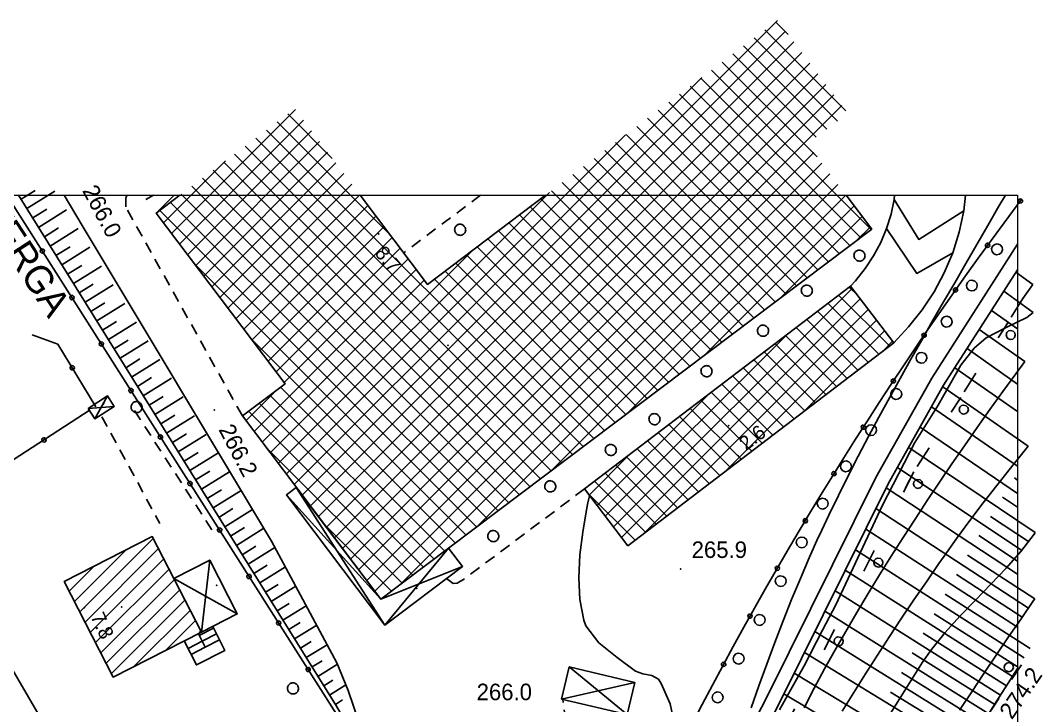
# Model space of a CAD drawing. Extents: x 1518652 to 1519378, y 5069750 to 5070202.
# Drawn here: x 1518996.6 to 1519089.3, y 5070106.6 to 5070168.8 of the extents above; entities that cross this region are included whole.
import ezdxf

# ---------------------------------------------------------------- set-up
doc = ezdxf.new("R2010")
doc.units = 0
doc.header["$MEASUREMENT"] = 0
for name, pattern in [('L04', [0]), ('L10', [1.7, 1, -0.7]), ('L42', [8, -3, 2, -3])]:
    doc.linetypes.add(name, pattern=pattern)
for name, color, linetype in [('2310_SU', 2, 'Continuous'), ('2321_PEDmarciap', 1, 'L10'), ('3007_TETTOIE', 2, 'Continuous'), ('3043_RAMPE', 1, 'Continuous'), ('3046_SCALE', 1, 'Continuous'), ('3047_GRADINI', 6, 'Continuous'), ('3054_CANCmuro', 1, 'L04'), ('3110_EDresiden', 3, 'Continuous'), ('3412_EDIncapann', 3, 'Continuous'), ('4231_SCOLINA', 2, 'Continuous'), ('5100_ALBERO', 1, 'Continuous'), ('5110_FILAREalb', 1, 'Continuous'), ('5200_LIMbosco', 1, 'L42'), ('5651_VIALETTI', 1, 'L10'), ('7010_CLDirett', 3, 'Continuous'), ('7012_CLInter', 6, 'Continuous'), ('7111_SCARciglio', 1, 'Continuous'), ('7113_SCARvest', 6, 'Continuous'), ('8321_PQTerra', 2, 'Continuous'), ('8322_Qmpiede', 2, 'Continuous'), ('8324_altezza', 1, 'Continuous'), ('SCM_Campiture', 1, 'Continuous'), ('SCM_Diagonali', 6, 'Continuous'), ('T301_ViabUrb', 2, 'Continuous')]:
    doc.layers.add(name, color=color, linetype=linetype)
doc.styles.add('Style00', font='Leroy', dxfattribs={"height": 0.2})

# ---------------------------------------------------------------- blocks, each defined once
blk = doc.blocks.new('Q0050033')
at = {"linetype": 'Continuous'}
for p, q in [((-0.494, -0.007), (-0.432, 0.248)), ((-0.432, 0.248), (-0.25, 0.429)), ((-0.25, 0.429), (-0.003, 0.496)), ((-0.003, 0.496), (0.245, 0.431)), ((0.245, 0.431), (0.428, 0.253)), ((0.428, 0.253), (0.499, -0.001)), ((-0.412, -0.274), (-0.494, -0.007)), ((-0.243, -0.434), (-0.412, -0.274)), ((0.002, -0.497), (-0.243, -0.434)), ((0.246, -0.431), (0.002, -0.497)), ((0.425, -0.253), (0.246, -0.431)), ((0.499, -0.001), (0.425, -0.253))]:
    blk.add_line(p, q, dxfattribs=at)
blk = doc.blocks.new('Q0050013')
at = {"linetype": 'Continuous'}
for p, q in [((-0.194, -0.003), (-0.17, 0.098)), ((-0.17, 0.098), (-0.099, 0.169)), ((-0.099, 0.169), (-0.001, 0.195)), ((-0.001, 0.195), (0.096, 0.17)), ((0.096, 0.17), (0.169, 0.1)), ((0.169, 0.1), (0.197, -0.001)), ((-0.162, -0.108), (-0.194, -0.003)), ((-0.096, -0.171), (-0.162, -0.108)), ((0.001, -0.196), (-0.096, -0.171)), ((0.097, -0.17), (0.001, -0.196)), ((0.168, -0.1), (0.097, -0.17)), ((0.197, -0.001), (0.168, -0.1))]:
    blk.add_line(p, q, dxfattribs=at)
blk = doc.blocks.new('S37')
at = {"linetype": 'Continuous'}
for p, q in [((-0.99, -0.01), (-0.97, 0.17)), ((-0.97, 0.17), (-0.93, 0.33)), ((-0.93, 0.33), (-0.87, 0.47)), ((-0.87, 0.47), (-0.79, 0.6)), ((-0.79, 0.6), (-0.68, 0.71)), ((-0.68, 0.71), (-0.58, 0.8)), ((-0.58, 0.8), (-0.49, 0.87)), ((-0.49, 0.87), (-0.37, 0.93)), ((-0.37, 0.93), (-0.26, 0.97)), ((-0.26, 0.97), (-0.13, 0.99)), ((-0.13, 0.99), (-0.01, 1)), ((-0.01, 1), (0.15, 0.99)), ((0.15, 0.99), (0.35, 0.94)), ((0.35, 0.94), (0.55, 0.82)), ((0.55, 0.82), (0.68, 0.73)), ((0.68, 0.73), (0.77, 0.62)), ((0.77, 0.62), (0.87, 0.5)), ((0.87, 0.5), (0.93, 0.39)), ((0.93, 0.39), (0.99, 0.23)), ((0.99, 0.23), (1.01, 0.09)), ((1.01, 0.09), (1.03, -0.03)), ((-0.97, -0.15), (-0.99, -0.01)), ((-0.94, -0.26), (-0.97, -0.15)), ((-0.9, -0.4), (-0.94, -0.26)), ((-0.84, -0.51), (-0.9, -0.4)), ((-0.78, -0.61), (-0.84, -0.51)), ((-0.66, -0.71), (-0.78, -0.61)), ((-0.57, -0.8), (-0.66, -0.71)), ((-0.49, -0.87), (-0.57, -0.8)), ((-0.36, -0.93), (-0.49, -0.87)), ((-0.22, -0.98), (-0.36, -0.93)), ((-0.06, -1.01), (-0.22, -0.98)), ((0.07, -1.02), (-0.06, -1.01)), ((0.22, -1.01), (0.07, -1.02)), ((0.36, -0.97), (0.22, -1.01)), ((0.52, -0.89), (0.36, -0.97)), ((0.65, -0.81), (0.52, -0.89)), ((0.78, -0.68), (0.65, -0.81)), ((0.87, -0.56), (0.78, -0.68)), ((0.93, -0.45), (0.87, -0.56)), ((0.98, -0.3), (0.93, -0.45)), ((1.01, -0.17), (0.98, -0.3)), ((1.03, -0.03), (1.01, -0.17))]:
    blk.add_line(p, q, dxfattribs=at)
blk = doc.blocks.new('CAMP_DA0999C6')
at = {"layer": 'SCM_Campiture', "linetype": 'Continuous'}
for p, q in [((1519050.41, 5070122.819), (1519072.064, 5070144.473)), ((1519072.513, 5070143.886), (1519071.805, 5070144.594)), ((1519051.144, 5070121.857), (1519072.799, 5070143.511)), ((1519075.462, 5070139.24), (1519070.842, 5070143.859)), ((1519053.248, 5070122.263), (1519073.534, 5070142.549)), ((1519073.538, 5070137.77), (1519068.917, 5070142.39)), ((1519074.5, 5070138.505), (1519069.88, 5070143.125)), ((1519060.447, 5070127.765), (1519074.269, 5070141.588)), ((1519072.576, 5070137.035), (1519067.955, 5070141.656)), ((1519071.614, 5070136.3), (1519066.992, 5070140.921)), ((1519067.646, 5070133.267), (1519075.004, 5070140.626)), ((1519049.675, 5070123.781), (1519066.241, 5070140.348)), ((1519070.652, 5070135.564), (1519066.03, 5070140.186)), ((1519074.844, 5070138.769), (1519075.74, 5070139.664)), ((1519068.728, 5070134.094), (1519064.105, 5070138.717)), ((1519069.69, 5070134.829), (1519065.067, 5070139.452)), ((1519067.766, 5070133.359), (1519063.143, 5070137.983)), ((1519066.804, 5070132.624), (1519062.18, 5070137.248)), ((1519065.842, 5070131.889), (1519061.218, 5070136.514)), ((1519063.919, 5070130.418), (1519059.293, 5070135.044)), ((1519064.881, 5070131.154), (1519060.255, 5070135.779)), ((1519048.94, 5070124.744), (1519059.074, 5070134.877)), ((1519062.957, 5070129.683), (1519058.33, 5070134.31)), ((1519061.995, 5070128.948), (1519057.368, 5070133.575)), ((1519061.033, 5070128.213), (1519056.405, 5070132.841)), ((1519059.109, 5070126.743), (1519054.48, 5070131.371)), ((1519060.071, 5070127.478), (1519055.443, 5070132.106)), ((1519058.147, 5070126.008), (1519053.518, 5070130.637)), ((1519048.206, 5070125.706), (1519051.906, 5070129.406)), ((1519057.185, 5070125.272), (1519052.555, 5070129.902)), ((1519055.261, 5070123.802), (1519050.631, 5070128.433)), ((1519056.223, 5070124.537), (1519051.593, 5070129.168)), ((1519054.3, 5070123.067), (1519049.668, 5070127.698)), ((1519053.338, 5070122.332), (1519048.706, 5070126.964)), ((1519052.376, 5070121.597), (1519048.012, 5070125.961))]:
    blk.add_line(p, q, dxfattribs=at)
blk = doc.blocks.new('CAMP_C6E5A507')
at = {"layer": 'SCM_Campiture', "linetype": 'Continuous'}
for p, q in [((1519001.999, 5070115.11), (1519008.663, 5070121.774)), ((1519001.52, 5070116.045), (1519006.188, 5070120.712)), ((1519002.479, 5070114.175), (1519009.144, 5070120.84)), ((1519001.041, 5070116.98), (1519003.285, 5070119.224)), ((1519002.958, 5070113.24), (1519009.624, 5070119.907)), ((1519003.437, 5070112.305), (1519010.105, 5070118.973)), ((1519003.917, 5070111.371), (1519010.585, 5070118.039)), ((1519004.396, 5070110.436), (1519011.066, 5070117.105)), ((1519004.876, 5070109.501), (1519011.546, 5070116.172)), ((1519006.943, 5070110.155), (1519012.027, 5070115.238)), ((1519009.822, 5070111.619), (1519012.507, 5070114.304)), ((1519012.701, 5070113.084), (1519012.988, 5070113.37))]:
    blk.add_line(p, q, dxfattribs=at)
blk = doc.blocks.new('CAMP_459A110C')
at = {"layer": 'SCM_Campiture', "linetype": 'Continuous'}
for p, q in [((1519022.191, 5070125.681), (1519065.307, 5070168.797)), ((1519066.278, 5070167.51), (1519065.12, 5070168.669)), ((1519022.921, 5070124.714), (1519066.037, 5070167.83)), ((1519071.5, 5070160.591), (1519064.152, 5070167.939)), ((1519023.651, 5070123.746), (1519066.767, 5070166.863)), ((1519069.782, 5070158.915), (1519062.218, 5070166.479)), ((1519070.749, 5070159.645), (1519063.185, 5070167.209)), ((1519024.381, 5070122.779), (1519067.497, 5070165.895)), ((1519068.815, 5070158.185), (1519061.251, 5070165.749)), ((1519025.111, 5070121.812), (1519068.227, 5070164.928)), ((1519068.891, 5070156.412), (1519060.284, 5070165.019)), ((1519025.84, 5070120.845), (1519068.957, 5070163.961)), ((1519073.795, 5070149.81), (1519059.317, 5070164.289)), ((1519021.461, 5070126.648), (1519058.442, 5070163.629)), ((1519026.57, 5070119.878), (1519069.686, 5070162.994)), ((1519071.861, 5070148.351), (1519057.382, 5070162.829)), ((1519072.828, 5070149.08), (1519058.35, 5070163.559)), ((1519027.3, 5070118.911), (1519070.416, 5070162.027)), ((1519070.894, 5070147.621), (1519056.415, 5070162.099)), ((1519028.03, 5070117.944), (1519071.146, 5070161.06)), ((1519069.927, 5070146.891), (1519055.448, 5070161.369)), ((1519010.328, 5070149.456), (1519021.569, 5070160.697)), ((1519024.91, 5070156.27), (1519020.871, 5070160.308)), ((1519068.96, 5070146.161), (1519054.481, 5070160.64)), ((1519011.058, 5070148.489), (1519022.299, 5070159.73)), ((1519030.131, 5070149.351), (1519019.904, 5070159.578)), ((1519067.025, 5070144.701), (1519052.547, 5070159.18)), ((1519067.993, 5070145.431), (1519053.514, 5070159.91)), ((1519011.787, 5070147.521), (1519023.028, 5070158.762)), ((1519046.715, 5070129.373), (1519017.97, 5070158.118)), ((1519047.683, 5070130.103), (1519018.937, 5070158.848)), ((1519020.731, 5070127.615), (1519051.523, 5070158.407)), ((1519066.058, 5070143.971), (1519051.58, 5070158.45)), ((1519012.517, 5070146.554), (1519023.758, 5070157.795)), ((1519045.748, 5070128.643), (1519017.003, 5070157.388)), ((1519065.091, 5070143.241), (1519050.612, 5070157.72)), ((1519013.247, 5070145.587), (1519024.488, 5070156.828)), ((1519044.781, 5070127.913), (1519016.036, 5070156.658)), ((1519028.76, 5070116.976), (1519068.592, 5070156.808)), ((1519063.157, 5070141.781), (1519048.678, 5070156.26)), ((1519064.124, 5070142.511), (1519049.645, 5070156.99)), ((1519009.598, 5070150.423), (1519015.21, 5070156.035)), ((1519013.977, 5070144.62), (1519025.218, 5070155.861)), ((1519043.814, 5070127.183), (1519015.069, 5070155.929)), ((1519030.972, 5070117.491), (1519069.322, 5070155.841)), ((1519062.19, 5070141.051), (1519047.711, 5070155.53)), ((1519041.88, 5070125.723), (1519013.134, 5070154.469)), ((1519042.847, 5070126.453), (1519014.101, 5070155.199)), ((1519014.707, 5070143.653), (1519025.948, 5070154.894)), ((1519037.89, 5070122.712), (1519070.052, 5070154.874)), ((1519061.223, 5070140.322), (1519046.744, 5070154.8)), ((1519040.913, 5070124.993), (1519012.167, 5070153.739)), ((1519015.437, 5070142.686), (1519026.678, 5070153.927)), ((1519044.809, 5070127.934), (1519070.782, 5070153.907)), ((1519060.255, 5070139.592), (1519045.777, 5070154.07)), ((1519039.945, 5070124.264), (1519011.2, 5070153.009)), ((1519016.167, 5070141.719), (1519027.408, 5070152.96)), ((1519020.001, 5070128.582), (1519044.605, 5070153.186)), ((1519058.321, 5070138.132), (1519043.842, 5070152.611)), ((1519059.288, 5070138.862), (1519044.81, 5070153.34)), ((1519051.727, 5070133.155), (1519071.512, 5070152.94)), ((1519038.978, 5070123.534), (1519010.233, 5070152.279)), ((1519016.897, 5070140.751), (1519028.138, 5070151.992)), ((1519057.354, 5070137.402), (1519042.875, 5070151.881)), ((1519058.646, 5070138.377), (1519072.241, 5070151.973)), ((1519038.011, 5070122.804), (1519009.266, 5070151.549)), ((1519017.627, 5070139.784), (1519028.868, 5070151.025)), ((1519056.387, 5070136.672), (1519041.908, 5070151.151)), ((1519065.564, 5070143.598), (1519072.971, 5070151.005)), ((1519018.357, 5070138.817), (1519029.598, 5070150.058)), ((1519055.42, 5070135.942), (1519040.941, 5070150.421)), ((1519072.482, 5070148.819), (1519073.701, 5070150.038)), ((1519019.087, 5070137.85), (1519030.328, 5070149.091)), ((1519053.485, 5070134.482), (1519039.007, 5070148.961)), ((1519054.453, 5070135.212), (1519039.974, 5070149.691)), ((1519019.271, 5070129.549), (1519037.687, 5070147.965)), ((1519019.816, 5070136.883), (1519031.057, 5070148.124)), ((1519052.518, 5070133.752), (1519038.04, 5070148.231)), ((1519020.546, 5070135.916), (1519031.787, 5070147.157)), ((1519051.551, 5070133.022), (1519037.072, 5070147.501)), ((1519037.044, 5070122.074), (1519012.375, 5070146.742)), ((1519017.811, 5070131.484), (1519032.517, 5070146.19)), ((1519049.617, 5070131.563), (1519035.138, 5070146.041)), ((1519050.584, 5070132.293), (1519036.105, 5070146.771)), ((1519018.541, 5070130.517), (1519033.247, 5070145.222)), ((1519048.65, 5070130.833), (1519034.171, 5070145.311)), ((1519036.077, 5070121.344), (1519017.597, 5070139.824)), ((1519017.081, 5070132.451), (1519019.876, 5070135.245)), ((1519035.11, 5070120.614), (1519020.219, 5070135.504)), ((1519033.175, 5070119.154), (1519018.285, 5070134.045)), ((1519034.142, 5070119.884), (1519019.252, 5070134.774)), ((1519032.208, 5070118.424), (1519017.318, 5070133.315)), ((1519031.241, 5070117.694), (1519018.918, 5070130.017)), ((1519030.274, 5070116.964), (1519024.139, 5070123.099))]:
    blk.add_line(p, q, dxfattribs=at)
blk = doc.blocks.new('Q0210080')
at = {"linetype": 'Continuous'}
for p, q in [((-0.41, 0.835), (-0.361, 1.041)), ((-0.361, 1.041), (-0.217, 1.184)), ((-0.217, 1.184), (-0.008, 1.24)), ((-0.008, 1.24), (0.202, 1.186)), ((0.202, 1.186), (0.354, 1.038)), ((0.354, 1.038), (0.412, 0.83)), ((-0.797, 0), (0.81, -0.01)), ((-0.333, 0.581), (-0.41, 0.835)), ((-0.211, 0.466), (-0.333, 0.581)), ((-0.004, 0.412), (-0.211, 0.466)), ((0.198, 0.466), (-0.004, 0.412)), ((0.35, 0.618), (0.198, 0.466)), ((0.412, 0.83), (0.35, 0.618))]:
    blk.add_line(p, q, dxfattribs=at)

msp = doc.modelspace()

# ---------------------------------------------------------------- linework, layer by layer
at = {"linetype": 'Continuous', "lineweight": 0, "elevation": 278.511}
msp.add_lwpolyline([(1518671.752, 5070152.927), (1519087.071, 5070152.927), (1519087.071, 5069856.255), (1518671.752, 5069856.255)], close=True, dxfattribs=at)
at = {"layer": '2310_SU', "color": 18, "linetype": 'Continuous', "true_color": 0x000000}
msp.add_polyline3d([(1519027.687, 5070103.136, 266.121), (1519027.289, 5070105.197, 266.166), (1519026.355, 5070107.974, 266.228), (1519025.318, 5070110.479, 266.285), (1519019.406, 5070121.526, 266.551), (1519002.228, 5070150.168, 266.262), (1519000.573, 5070152.927, 266.262)], dxfattribs=at)
at = {"layer": '2321_PEDmarciap', "color": 18, "linetype": 'L10', "true_color": 0x000000}
for points in [[(1519047.783, 5070126.26, 265.571), (1519036.903, 5070118.101, 266.185), (1519036.25, 5070117.696, 266.058), (1519035.886, 5070117.661, 266.121), (1519035.259, 5070118.115, 266.34)], [(1519027.687, 5070103.136, 266.121), (1519028.264, 5070101.244, 266.121), (1519029.228, 5070099.518, 266.121), (1519030.536, 5070098.034, 266.121), (1519032.128, 5070096.861, 266.121), (1519033.933, 5070096.052, 266.121), (1519035.868, 5070095.643, 266.121), (1519037.846, 5070095.654, 266.121), (1519039.776, 5070096.082, 266.121), (1519041.572, 5070096.909, 266.121), (1519043.153, 5070098.098, 266.121), (1519044.446, 5070099.595, 266.121), (1519045.392, 5070101.331, 266.121), (1519045.95, 5070103.229, 266.121), (1519046.093, 5070105.201, 266.121), (1519045.816, 5070107.159, 266.121)]]:
    msp.add_polyline3d(points, dxfattribs=at)
at = {"layer": '3007_TETTOIE', "color": 18, "linetype": 'Continuous', "true_color": 0x000000}
for points in [[(1519002.752, 5070133.577, 268.201), (1519004.52, 5070134.704, 268.201), (1519005.127, 5070133.753, 268.201), (1519003.359, 5070132.626, 268.201)], [(1519021.646, 5070126.403, 266.178), (1519029.315, 5070116.241, 266.178), (1519035.467, 5070120.884, 266.178), (1519036.723, 5070119.22, 266.178), (1519029.667, 5070113.895, 266.178), (1519020.742, 5070125.721, 266.178)], [(1519013.045, 5070113.259, 267.99), (1519010.538, 5070118.131, 267.99), (1519013.789, 5070119.798, 267.99), (1519016.295, 5070114.912, 267.99)], [(1519046.404, 5070110.104, 265.832), (1519052.354, 5070108.698, 265.832), (1519051.664, 5070105.778, 265.832), (1519045.715, 5070107.183, 265.832)]]:
    msp.add_polyline3d(points, close=True, dxfattribs=at)
at = {"layer": '3043_RAMPE', "color": 18, "linetype": 'Continuous', "true_color": 0x000000}
for points in [[(1519071.91, 5070144.674, 265.571), (1519072.365, 5070145.161, 265.326), (1519073.26, 5070146.277, 265.109), (1519074.015, 5070147.421, 264.913), (1519074.66, 5070148.63, 264.749), (1519075.189, 5070149.895, 264.521), (1519075.598, 5070151.202, 264.457), (1519075.883, 5070152.543, 264.325), (1519075.928, 5070152.927, 264.306)], [(1519075.841, 5070139.531, 265.571), (1519077.193, 5070140.979, 265.326), (1519078.425, 5070142.512, 265.109), (1519079.508, 5070144.154, 264.913), (1519080.434, 5070145.89, 264.749), (1519081.193, 5070147.704, 264.521), (1519081.78, 5070149.582, 264.457), (1519082.19, 5070151.506, 264.325), (1519082.356, 5070152.927, 264.276)]]:
    msp.add_polyline3d(points, dxfattribs=at)
at = {"layer": '3046_SCALE', "color": 18, "linetype": 'Continuous', "true_color": 0x000000}
for points in [[(1519011.472, 5070112.459, 270.408), (1519012.583, 5070110.277, 269.957), (1519015.168, 5070111.592, 269.767), (1519014.058, 5070113.774, 267.771)], [(1519013.384, 5070111.9, 268.914), (1519012.763, 5070113.115, 270.458)]]:
    msp.add_polyline3d(points, dxfattribs=at)
at = {"layer": '3047_GRADINI', "color": 18, "linetype": 'Continuous', "true_color": 0x000000}
for points in [[(1519075.883, 5070152.543, 0), (1519078.109, 5070148.914, 0), (1519082.19, 5070151.506, 0)], [(1519075.189, 5070149.895, 0), (1519077.939, 5070145.823, 0), (1519081.193, 5070147.704, 0)], [(1519014.131, 5070113.629, 0), (1519012.838, 5070112.968, 0)], [(1519014.403, 5070113.095, 0), (1519013.111, 5070112.434, 0)], [(1519013.111, 5070112.434, 0), (1519011.821, 5070111.775, 0)], [(1519013.384, 5070111.9, 0), (1519012.093, 5070111.24, 0)], [(1519014.675, 5070112.56, 0), (1519013.384, 5070111.9, 0)]]:
    msp.add_polyline3d(points, dxfattribs=at)
at = {"layer": '3054_CANCmuro', "color": 18, "linetype": 'L04', "true_color": 0x000000}
for points in [[(1518995.386, 5070152.927, 267.554), (1519026.712, 5070103.581, 267.346), (1519006.141, 5070092.578, 268.85), (1518990.235, 5070081.344, 270.084), (1518989.989, 5070082, 270.655), (1518991.508, 5070085.232, 270.338)], [(1519087.449, 5070152.558, 263.815), (1519087.046, 5070152.023, 263.815), (1519085.861, 5070150.429, 263.815), (1519084.685, 5070148.829, 263.815), (1519083.518, 5070147.221, 263.815), (1519082.361, 5070145.606, 263.815), (1519081.213, 5070143.985, 263.815), (1519080.076, 5070142.357, 263.815), (1519078.947, 5070140.722, 263.815), (1519077.829, 5070139.081, 263.815), (1519076.72, 5070137.432, 263.815), (1519075.621, 5070135.777, 263.815), (1519074.532, 5070134.116, 263.815), (1519073.453, 5070132.449, 263.815), (1519072.384, 5070130.775, 263.815), (1519071.325, 5070129.094, 263.815), (1519070.276, 5070127.407, 263.815), (1519069.237, 5070125.715, 263.815), (1519068.208, 5070124.016, 263.815), (1519067.189, 5070122.31, 263.815), (1519066.18, 5070120.599, 263.815), (1519065.181, 5070118.882, 263.815), (1519064.193, 5070117.159, 263.815), (1519063.215, 5070115.43, 263.815), (1519062.247, 5070113.696, 263.815), (1519061.289, 5070111.956, 263.815), (1519060.342, 5070110.21, 263.815), (1519059.405, 5070108.458, 263.815), (1519058.479, 5070106.701, 263.815), (1519057.563, 5070104.938, 263.815)], [(1518997.673, 5070140.247, 268.448), (1519000.01, 5070139.411, 268.364), (1519003.455, 5070133.724, 267.997)], [(1519002.942, 5070133.435, 267.99), (1518970.414, 5070112.324, 268.526)], [(1519005.833, 5070092.724, 268.914), (1518987.864, 5070123.649, 268.56)]]:
    msp.add_polyline3d(points, dxfattribs=at)
at = {"layer": '3110_EDresiden', "color": 18, "linetype": 'Continuous', "true_color": 0x000000}
msp.add_polyline3d([(1519013.045, 5070113.259, 268.455), (1519008.579, 5070121.939, 268.455), (1519000.597, 5070117.845, 268.455), (1519005.038, 5070109.185, 268.455)], close=True, dxfattribs=at)
at = {"layer": '3412_EDIncapann', "color": 18, "linetype": 'Continuous', "true_color": 0x000000}
for points in [[(1519011.092, 5070152.927, 265.994), (1519008.936, 5070151.3, 266.008), (1519020.625, 5070135.811, 266.008), (1519016.752, 5070132.888, 265.917)], [(1519016.752, 5070132.888, 265.917), (1519029.315, 5070116.241, 265.797), (1519073.845, 5070149.848, 265.755), (1519071.521, 5070152.927, 265.564)], [(1519044.262, 5070152.927, 265.854), (1519033.54, 5070144.835, 266.023), (1519027.433, 5070152.927, 265.973)]]:
    msp.add_polyline3d(points, dxfattribs=at)
msp.add_polyline3d([(1519047.783, 5070126.26, 265.571), (1519071.91, 5070144.674, 265.571), (1519075.841, 5070139.531, 265.571), (1519051.723, 5070121.098, 265.571)], close=True, dxfattribs=at)
at = {"layer": '4231_SCOLINA', "color": 18, "linetype": 'Continuous', "true_color": 0x000000}
for points in [[(1519020.812, 5069992.64, 268.644), (1519027.666, 5070017.103, 268.575), (1519032.467, 5070034.685, 267.708), (1519035.846, 5070044.455, 266.46), (1519042.49, 5070061.067, 265.12), (1519049.852, 5070078.102, 264.309), (1519057.121, 5070093.331, 263.717), (1519064.389, 5070107.465, 263.583), (1519074.235, 5070127.306, 263.562), (1519079.3, 5070136.327, 263.04), (1519087.071, 5070148.478, 262.518)], [(1519021.822, 5069991.609, 268.645), (1519028.871, 5070016.77, 268.575), (1519033.661, 5070034.316, 267.708), (1519037.018, 5070044.018, 266.46), (1519043.644, 5070060.587, 265.12), (1519050.99, 5070077.585, 264.309), (1519058.241, 5070092.776, 263.717), (1519065.505, 5070106.901, 263.583), (1519075.34, 5070126.722, 263.562), (1519080.373, 5070135.684, 263.04), (1519087.071, 5070146.159, 262.587)]]:
    msp.add_polyline3d(points, dxfattribs=at)
at = {"layer": '5200_LIMbosco', "color": 18, "linetype": 'L42', "true_color": 0x000000}
msp.add_polyline3d([(1519088.459, 5070144.836, 263.736), (1519087.565, 5070143.545, 263.773), (1519077.627, 5070127.744, 265.592), (1519065.039, 5070102.692, 266.185), (1519055.298, 5070082.339, 265.818), (1519044.259, 5070053.889, 267.045), (1519034.889, 5070029.919, 268.152), (1519031.384, 5070011.351, 269.71), (1519028.483, 5070004.389, 269.76), (1519027.4, 5069994.091, 271.79), (1519030.38, 5069990.446, 274.576), (1519034.954, 5069997.802, 274.844), (1519042.519, 5070015.963, 273.849), (1519049.391, 5070034.131, 273.363), (1519056.653, 5070053.252, 272.707), (1519065.127, 5070073.365, 272.651), (1519074.358, 5070088.984, 272.009), (1519084.293, 5070105.557, 272.39), (1519087.071, 5070109.766, 272.185)], dxfattribs=at)
at = {"layer": '5651_VIALETTI', "color": 18, "linetype": 'L10', "true_color": 0x000000}
for points in [[(1519016.752, 5070132.888, 265.917), (1519006.178, 5070151.858, 266.206), (1519006.183, 5070152.702, 266.206), (1519006.313, 5070152.927, 266.206)], [(1519038.357, 5070152.927, 265.959), (1519031.385, 5070147.69, 266.002)], [(1519013.993, 5070122.547, 268.046), (1519006.682, 5070133.815, 267.99)], [(1519004.014, 5070132.808, 267.919), (1519009.269, 5070123.128, 268.089)]]:
    msp.add_polyline3d(points, dxfattribs=at)
at = {"layer": '7010_CLDirett', "color": 18, "linetype": 'Continuous', "true_color": 0x000000}
msp.add_polyline3d([(1519088.675, 5070122.305, 270), (1519088.575, 5070122.159, 270), (1519087.37, 5070120.572, 270), (1519086.054, 5070119.064, 270), (1519084.668, 5070117.607, 270), (1519083.254, 5070116.169, 270), (1519081.854, 5070114.722, 270), (1519080.511, 5070113.236, 270), (1519079.265, 5070111.68, 270), (1519078.467, 5070110.524, 270), (1519077.396, 5070108.844, 270), (1519076.331, 5070107.156, 270), (1519075.272, 5070105.462, 270)], dxfattribs=at)
at = {"layer": '7012_CLInter', "color": 18, "linetype": 'Continuous', "true_color": 0x000000}
for points in [[(1519062.9, 5070106.397, 264), (1519063.605, 5070108.38, 264), (1519064.325, 5070110.36, 264), (1519065.062, 5070112.331, 264), (1519065.815, 5070114.288, 264), (1519066.585, 5070116.223, 264), (1519067.373, 5070118.132, 264), (1519068.179, 5070120.009, 264), (1519069.004, 5070121.846, 264), (1519069.11, 5070122.077, 264), (1519069.959, 5070123.882, 264), (1519070.829, 5070125.677, 264), (1519071.72, 5070127.463, 264), (1519072.629, 5070129.24, 264), (1519073.555, 5070131.01, 264), (1519074.496, 5070132.773, 264), (1519075.451, 5070134.53, 264), (1519076.417, 5070136.282, 264), (1519077.395, 5070138.028, 264), (1519078.381, 5070139.771, 264), (1519079.374, 5070141.511, 264), (1519080.372, 5070143.247, 264), (1519081.375, 5070144.983, 264), (1519082.38, 5070146.717, 264), (1519083.385, 5070148.451, 264), (1519084.389, 5070150.185, 264), (1519085.391, 5070151.92, 264), (1519085.97, 5070152.927, 264)], [(1519088.502, 5070142.282, 264), (1519087.921, 5070141.813, 264), (1519086.047, 5070140.925, 264), (1519084.22, 5070139.989, 264), (1519083.146, 5070139.052, 264), (1519081.93, 5070137.506, 264), (1519079.89, 5070133.878, 264), (1519077.761, 5070130.478, 264), (1519074.833, 5070124.796, 264), (1519070.599, 5070115.742, 264), (1519069.387, 5070113.452, 264), (1519067.713, 5070110.191, 264), (1519066.481, 5070107.993, 264), (1519065.475, 5070106.211, 264)], [(1519087.724, 5070137.82, 266), (1519086.92, 5070136.72, 266), (1519085.742, 5070135.094, 266), (1519084.574, 5070133.462, 266), (1519083.414, 5070131.824, 266), (1519082.265, 5070130.179, 266), (1519081.126, 5070128.527, 266), (1519079.999, 5070126.869, 266), (1519078.884, 5070125.203, 266), (1519077.782, 5070123.53, 266), (1519076.695, 5070121.849, 266), (1519075.622, 5070120.161, 266), (1519074.565, 5070118.464, 266), (1519073.523, 5070116.759, 266), (1519072.499, 5070115.046, 266), (1519071.493, 5070113.324, 266), (1519070.506, 5070111.593, 266), (1519069.575, 5070109.92, 266), (1519068.631, 5070108.167, 266), (1519067.714, 5070106.4, 266)], [(1519088.032, 5070130.151, 268), (1519087.672, 5070129.703, 268), (1519086.424, 5070128.138, 268), (1519085.186, 5070126.566, 268), (1519083.962, 5070124.984, 268), (1519082.755, 5070123.391, 268), (1519081.569, 5070121.783, 268), (1519080.407, 5070120.158, 268), (1519079.936, 5070119.482, 268), (1519078.803, 5070117.836, 268), (1519077.677, 5070116.182, 268), (1519076.56, 5070114.52, 268), (1519075.454, 5070112.849, 268), (1519074.36, 5070111.17, 268), (1519073.281, 5070109.481, 268), (1519072.219, 5070107.782, 268), (1519071.174, 5070106.073, 268)], [(1519055.994, 5070104.76, 266), (1519055.56, 5070106.761, 266), (1519054.742, 5070108.607, 266), (1519054.497, 5070108.979, 266), (1519053.888, 5070109.319, 266), (1519053.077, 5070109.46, 266), (1519052.432, 5070109.718, 266), (1519050.756, 5070110.955, 266), (1519049.104, 5070112.29, 266), (1519047.921, 5070113.828, 266), (1519047.722, 5070114.35, 266), (1519047.368, 5070116.209, 266), (1519047.274, 5070118.202, 266), (1519047.381, 5070120.266, 266), (1519047.631, 5070122.34, 266), (1519047.967, 5070124.36, 266), (1519048.088, 5070125.008, 266), (1519048.257, 5070125.639, 266)], [(1519088.636, 5070116.271, 272), (1519088.53, 5070116.118, 272), (1519087.396, 5070114.47, 272), (1519086.269, 5070112.818, 272), (1519085.147, 5070111.163, 272), (1519084.032, 5070109.504, 272), (1519082.923, 5070107.841, 272), (1519081.82, 5070106.175, 272)]]:
    msp.add_polyline3d(points, dxfattribs=at)
at = {"layer": '7111_SCARciglio', "color": 18, "linetype": 'Continuous', "true_color": 0x000000}
for points in [[(1518996.446, 5070152.927, 268.058), (1519025.291, 5070106.53, 267.976), (1519026.084, 5070105.177, 268.131)], [(1519084.086, 5070105.227, 273.645), (1519085.147, 5070106.922, 273.619), (1519086.215, 5070108.613, 273.593), (1519087.071, 5070109.96, 273.572)]]:
    msp.add_polyline3d(points, dxfattribs=at)
at = {"layer": '7113_SCARvest', "color": 18, "linetype": 'Continuous', "true_color": 0x000000}
for points in [[(1518996.676, 5070152.557, 0), (1518997.95, 5070153.349, 0)], [(1518997.204, 5070151.708, 0), (1518999.752, 5070153.292, 0)], [(1518997.732, 5070150.859, 0), (1518999.006, 5070151.651, 0)], [(1518998.26, 5070150.009, 0), (1519000.808, 5070151.593, 0)], [(1518998.788, 5070149.16, 0), (1519000.062, 5070149.952, 0)], [(1518999.316, 5070148.311, 0), (1519001.863, 5070149.895, 0)], [(1518999.844, 5070147.462, 0), (1519001.117, 5070148.253, 0)], [(1519000.372, 5070146.612, 0), (1519002.919, 5070148.196, 0)], [(1519000.9, 5070145.763, 0), (1519002.174, 5070146.555, 0)], [(1519001.428, 5070144.914, 0), (1519003.975, 5070146.498, 0)], [(1519088.459, 5070144.836, 0), (1519086.93, 5070145.937, 0)], [(1519001.956, 5070144.065, 0), (1519003.229, 5070144.856, 0)], [(1519002.484, 5070143.215, 0), (1519005.031, 5070144.799, 0)], [(1519088.502, 5070142.282, 0), (1519085.82, 5070144.202, 0)], [(1519003.012, 5070142.366, 0), (1519004.286, 5070143.158, 0)], [(1519003.54, 5070141.517, 0), (1519006.087, 5070143.101, 0)], [(1519087.071, 5070140.79, 0), (1519084.712, 5070142.469, 0)], [(1519004.067, 5070140.668, 0), (1519005.341, 5070141.459, 0)], [(1519004.596, 5070139.818, 0), (1519007.143, 5070141.402, 0)], [(1519087.724, 5070137.82, 0), (1519083.603, 5070140.736, 0)], [(1519005.123, 5070138.969, 0), (1519006.397, 5070139.761, 0)], [(1519005.651, 5070138.12, 0), (1519008.199, 5070139.704, 0)], [(1519087.071, 5070135.783, 0), (1519082.495, 5070139.002, 0)], [(1519006.18, 5070137.27, 0), (1519007.453, 5070138.063, 0)], [(1519006.708, 5070136.421, 0), (1519009.255, 5070138.005, 0)], [(1519087.071, 5070133.295, 0), (1519081.387, 5070137.27, 0)], [(1519007.235, 5070135.572, 0), (1519008.509, 5070136.364, 0)], [(1519007.763, 5070134.723, 0), (1519010.311, 5070136.307, 0)], [(1519088.032, 5070130.151, 0), (1519080.289, 5070135.535, 0)], [(1519008.291, 5070133.873, 0), (1519009.565, 5070134.666, 0)], [(1519008.819, 5070133.024, 0), (1519011.367, 5070134.608, 0)], [(1519087.071, 5070128.336, 0), (1519079.268, 5070133.717, 0)], [(1519009.347, 5070132.175, 0), (1519010.621, 5070132.967, 0)], [(1519009.875, 5070131.326, 0), (1519012.423, 5070132.91, 0)], [(1519010.403, 5070130.476, 0), (1519011.677, 5070131.268, 0)], [(1519010.931, 5070129.627, 0), (1519013.479, 5070131.211, 0)], [(1519087.071, 5070125.85, 0), (1519078.233, 5070131.873, 0)], [(1519011.459, 5070128.778, 0), (1519012.733, 5070129.57, 0)], [(1519011.987, 5070127.929, 0), (1519014.535, 5070129.513, 0)], [(1519088.675, 5070122.305, 0), (1519077.2, 5070130.035, 0)], [(1519012.515, 5070127.079, 0), (1519013.789, 5070127.871, 0)], [(1519013.043, 5070126.23, 0), (1519015.591, 5070127.814, 0)], [(1519087.454, 5070120.683, 0), (1519076.172, 5070128.203, 0)], [(1519087.071, 5070127.06, 0), (1519086.787, 5070127.254, 0)], [(1519013.571, 5070125.381, 0), (1519014.845, 5070126.173, 0)], [(1519014.099, 5070124.532, 0), (1519016.647, 5070126.116, 0)], [(1519087.071, 5070118.511, 0), (1519075.163, 5070126.365, 0)], [(1519087.071, 5070124.591, 0), (1519085.708, 5070125.509, 0)], [(1519014.627, 5070123.682, 0), (1519015.897, 5070124.472, 0)], [(1519015.155, 5070122.833, 0), (1519017.681, 5070124.403, 0)], [(1519088.068, 5070115.447, 0), (1519074.23, 5070124.484, 0)], [(1519088.061, 5070121.482, 0), (1519084.636, 5070123.764, 0)], [(1519015.683, 5070121.984, 0), (1519016.939, 5070122.765, 0)], [(1519016.211, 5070121.135, 0), (1519018.71, 5070122.688, 0)], [(1519087.071, 5070113.701, 0), (1519073.3, 5070122.611, 0)], [(1519087.071, 5070119.708, 0), (1519083.57, 5070122.018, 0)], [(1519016.739, 5070120.285, 0), (1519017.981, 5070121.058, 0)], [(1519017.267, 5070119.436, 0), (1519019.711, 5070120.956, 0)], [(1519087.686, 5070110.922, 0), (1519072.373, 5070120.741, 0)], [(1519088.636, 5070116.271, 0), (1519082.54, 5070120.252, 0)], [(1519017.795, 5070118.587, 0), (1519018.99, 5070119.33, 0)], [(1519018.323, 5070117.738, 0), (1519020.657, 5070119.189, 0)], [(1519086.611, 5070109.237, 0), (1519071.449, 5070118.879, 0)], [(1519087.497, 5070114.617, 0), (1519081.529, 5070118.478, 0)], [(1519018.851, 5070116.888, 0), (1519019.991, 5070117.597, 0)], [(1519019.379, 5070116.039, 0), (1519021.603, 5070117.422, 0)], [(1519085.543, 5070107.548, 0), (1519070.527, 5070117.021, 0)], [(1519088.226, 5070111.764, 0), (1519080.523, 5070116.703, 0)], [(1519019.907, 5070115.19, 0), (1519020.991, 5070115.864, 0)], [(1519020.435, 5070114.341, 0), (1519022.548, 5070115.655, 0)], [(1519084.479, 5070105.855, 0), (1519069.608, 5070115.169, 0)], [(1519087.148, 5070110.081, 0), (1519079.522, 5070114.93, 0)], [(1519020.963, 5070113.491, 0), (1519021.992, 5070114.131, 0)], [(1519021.491, 5070112.642, 0), (1519023.494, 5070113.887, 0)], [(1519083.423, 5070104.158, 0), (1519068.681, 5070113.302, 0)], [(1519086.076, 5070108.394, 0), (1519078.525, 5070113.158, 0)], [(1519022.019, 5070111.793, 0), (1519022.993, 5070112.398, 0)], [(1519022.547, 5070110.944, 0), (1519024.44, 5070112.12, 0)], [(1519082.377, 5070102.455, 0), (1519067.745, 5070111.416, 0)], [(1519085.01, 5070106.702, 0), (1519077.532, 5070111.386, 0)], [(1519023.075, 5070110.094, 0), (1519023.994, 5070110.666, 0)], [(1519023.603, 5070109.245, 0), (1519025.373, 5070110.346, 0)], [(1519081.341, 5070100.747, 0), (1519066.812, 5070109.535, 0)], [(1519083.95, 5070105.008, 0), (1519076.539, 5070109.605, 0)], [(1519024.131, 5070108.396, 0), (1519024.946, 5070108.902, 0)], [(1519024.659, 5070107.547, 0), (1519026.149, 5070108.473, 0)], [(1519025.187, 5070106.697, 0), (1519025.847, 5070107.108, 0)], [(1519080.313, 5070099.033, 0), (1519065.884, 5070107.665, 0)], [(1519082.9, 5070103.308, 0), (1519075.545, 5070107.811, 0)]]:
    msp.add_polyline3d(points, dxfattribs=at)
at = {"layer": '8321_PQTerra', "color": 18, "linetype": 'Continuous', "true_color": 0x000000}
for p in [(1519014.195, 5070133.42, 266.178), (1519056.512, 5070118.993, 265.896)]:
    msp.add_point(p, dxfattribs=at)
at = {"layer": '8322_Qmpiede', "linetype": 'Continuous'}
for p in [(1519035.402, 5070139.284, 265.571), (1519004.166, 5070133.989, 268.201), (1519060.876, 5070132.004, 265.571), (1519014.431, 5070117.514, 267.99), (1519032.577, 5070117.233, 266.178), (1519005.814, 5070115.533, 268.455), (1519049.133, 5070107.924, 265.832)]:
    msp.add_point(p, dxfattribs=at)
at = {"layer": '8324_altezza', "color": 18, "linetype": 'Continuous', "true_color": 0x000000}
for p in [(1519029.123, 5070149.394, 8.673), (1519061.708, 5070129.285, 2.599), (1519002.42, 5070115.491, 7.841)]:
    msp.add_point(p, dxfattribs=at)
at = {"layer": 'SCM_Diagonali', "color": 18, "linetype": 'Continuous', "true_color": 0x000000}
for points in [[(1519008.691, 5070152.927, 0), (1519007.997, 5070152.544, 0)], [(1519008.936, 5070151.3, 0), (1519010.551, 5070152.927, 0)], [(1519003.359, 5070132.626, 0), (1519004.52, 5070134.704, 0)], [(1519005.127, 5070133.753, 0), (1519002.752, 5070133.577, 0)], [(1519020.742, 5070125.721, 0), (1519029.315, 5070116.241, 0)], [(1519029.667, 5070113.895, 0), (1519021.646, 5070126.403, 0)], [(1519029.667, 5070113.895, 0), (1519035.467, 5070120.884, 0)], [(1519013.789, 5070119.798, 0), (1519013.045, 5070113.259, 0)], [(1519029.315, 5070116.241, 0), (1519036.723, 5070119.22, 0)], [(1519016.295, 5070114.912, 0), (1519010.538, 5070118.131, 0)], [(1519046.404, 5070110.104, 0), (1519051.664, 5070105.778, 0)], [(1519052.354, 5070108.698, 0), (1519045.715, 5070107.183, 0)]]:
    msp.add_polyline3d(points, dxfattribs=at)

# ---------------------------------------------------------------- block references
at = {"layer": '3054_CANCmuro', "color": 18, "linetype": 'Continuous', "true_color": 0x000000}
for p, xscale, yscale, zscale, rotation in [((1519087.333, 5070152.403, 263.815), 1.000000000115647, 1.000000000115647, 1.000000000115647, 233.0089601184732), ((1518998.604, 5070147.858, 267.533), 1.000000000403342, 1.000000000403342, 1.000000000403342, 302.4077575350096), ((1519084.361, 5070148.382, 263.815), 1.000000000107345, 1.000000000107345, 1.000000000107345, 234.0301004893722), ((1519081.449, 5070144.318, 263.815), 0.9999999997458104, 0.9999999997458104, 0.9999999997458104, 234.7121306042164), ((1519001.284, 5070143.637, 267.515), 1.000000000403342, 1.000000000403342, 1.000000000403342, 302.4077575350096), ((1519078.598, 5070140.21, 263.815), 0.9999999995859761, 0.9999999995859761, 0.9999999995859761, 235.7339244131436), ((1519003.963, 5070139.415, 267.497), 1.000000000403342, 1.000000000403342, 1.000000000403342, 302.4077575350096), ((1519001.315, 5070137.258, 268.225), 1.000000000126878, 1.000000000126878, 1.000000000126878, 301.2103889511261), ((1519075.809, 5070136.06, 263.815), 0.9999999997758897, 0.9999999997758897, 0.9999999997758897, 236.4155344575666), ((1519006.643, 5070135.194, 267.479), 1.000000000403342, 1.000000000403342, 1.000000000403342, 302.4077575350096), ((1519073.083, 5070131.869, 263.815), 0.999999999756419, 0.999999999756419, 0.999999999756419, 237.4347902908492), ((1519009.323, 5070130.973, 267.462), 1.000000000403342, 1.000000000403342, 1.000000000403342, 302.4077575350096), ((1518998.748, 5070130.713, 268.059), 1.00000000017159, 1.00000000017159, 1.00000000017159, 212.9845865377459), ((1519070.419, 5070127.638, 263.815), 1.000000000030234, 1.000000000030234, 1.000000000030234, 238.1150886137383), ((1519012.002, 5070126.752, 267.444), 1.000000000403342, 1.000000000403342, 1.000000000403342, 302.4077575350096), ((1519067.82, 5070123.367, 263.815), 1.000000000404496, 1.000000000404496, 1.000000000404496, 239.1366649819386), ((1519014.682, 5070122.53, 267.426), 1.000000000403342, 1.000000000403342, 1.000000000403342, 302.4077575350096), ((1519065.283, 5070119.058, 263.815), 1.000000000288759, 1.000000000288759, 1.000000000288759, 239.8193495294935), ((1519017.362, 5070118.309, 267.408), 1.000000000403342, 1.000000000403342, 1.000000000403342, 302.4077575350096), ((1519062.813, 5070114.711, 263.815), 1.00000000035012, 1.00000000035012, 1.00000000035012, 240.8386565740591), ((1519020.042, 5070114.088, 267.391), 1.000000000403342, 1.000000000403342, 1.000000000403342, 302.4077575350096), ((1519022.721, 5070109.866, 267.373), 1.000000000403342, 1.000000000403342, 1.000000000403342, 302.4077575350096), ((1519060.406, 5070110.328, 263.815), 0.9999999996339014, 0.9999999996339014, 0.9999999996339014, 241.5202981173192)]:
    msp.add_blockref('Q0050013', p, dxfattribs=dict(at, xscale=xscale, yscale=yscale, zscale=zscale, rotation=rotation))
at = {"layer": '5100_ALBERO', "color": 18, "linetype": 'Continuous', "true_color": 0x000000, "xscale": 0.5, "yscale": 0.5, "zscale": 0.5}
for p in [(1519036.499, 5070149.791, 266.213), (1519072.73, 5070147.448, 265.564), (1519067.953, 5070144.271, 266.354), (1519063.977, 5070140.63, 266.558), (1519058.852, 5070136.955, 266.587), (1519007.148, 5070133.695, 268.201), (1519054.129, 5070132.599, 266.551), (1519050.169, 5070129.806, 266.439), (1519044.674, 5070126.501, 266.326), (1519039.505, 5070121.982, 266.474), (1519021.334, 5070108.155, 267.348)]:
    msp.add_blockref('S37', p, dxfattribs=at)
at = {"layer": '5110_FILAREalb', "color": 18, "linetype": 'Continuous', "true_color": 0x000000}
for p, xscale, yscale, zscale, rotation in [((1519085.22, 5070148.012, 262.588), 0.9999999999961638, 0.9999999999961638, 0.9999999999961638, 235.1462177807998), ((1519082.934, 5070144.729, 263.117), 0.9999999999961638, 0.9999999999961638, 0.9999999999961638, 235.1462177807998), ((1519080.648, 5070141.447, 263.646), 0.9999999999961638, 0.9999999999961638, 0.9999999999961638, 235.1462177807998), ((1519078.362, 5070138.164, 264.174), 0.9999999999961638, 0.9999999999961638, 0.9999999999961638, 235.1462177807998), ((1519076.076, 5070134.882, 264.703), 0.9999999999961638, 0.9999999999961638, 0.9999999999961638, 235.1462177807998), ((1519073.79, 5070131.599, 265.232), 0.9999999999961638, 0.9999999999961638, 0.9999999999961638, 235.1462177807998), ((1519071.504, 5070128.317, 265.76), 0.9999999999961638, 0.9999999999961638, 0.9999999999961638, 235.1462177807998), ((1519069.404, 5070124.92, 266.091), 0.9999999996051293, 0.9999999996051293, 0.9999999996051293, 241.5277234633436), ((1519067.497, 5070121.403, 266.216), 0.9999999996051293, 0.9999999996051293, 0.9999999996051293, 241.5277234633436), ((1519065.591, 5070117.887, 266.341), 0.9999999996051293, 0.9999999996051293, 0.9999999996051293, 241.5277234633436), ((1519063.684, 5070114.371, 266.466), 0.9999999996051293, 0.9999999996051293, 0.9999999996051293, 241.5277234633436), ((1519061.777, 5070110.855, 266.591), 0.9999999996051293, 0.9999999996051293, 0.9999999996051293, 241.5277234633436), ((1519059.87, 5070107.339, 266.716), 0.9999999996051293, 0.9999999996051293, 0.9999999996051293, 241.5277234633436)]:
    msp.add_blockref('Q0050033', p, dxfattribs=dict(at, xscale=xscale, yscale=yscale, zscale=zscale, rotation=rotation))
at = {"layer": '5200_LIMbosco', "color": 18, "linetype": 'Continuous', "true_color": 0x000000}
for p, xscale, yscale, zscale, rotation in [((1519085.757, 5070140.67, 264.104), 1.000000000279058, 1.000000000279058, 1.000000000279058, 237.8316181339133), ((1519081.498, 5070133.898, 264.884), 1.000000000279058, 1.000000000279058, 1.000000000279058, 237.8316181339133), ((1519077.299, 5070127.092, 265.608), 0.9999999999265486, 0.9999999999265486, 0.9999999999265486, 243.3214403728942), ((1519073.708, 5070119.944, 265.777), 0.9999999999265486, 0.9999999999265486, 0.9999999999265486, 243.3214403728942), ((1519070.116, 5070112.795, 265.946), 0.9999999999265486, 0.9999999999265486, 0.9999999999265486, 243.3214403728942), ((1519086.976, 5070109.622, 272.192), 1.000000000368318, 1.000000000368318, 1.000000000368318, 56.57034150337948)]:
    msp.add_blockref('Q0210080', p, dxfattribs=dict(at, xscale=xscale, yscale=yscale, zscale=zscale, rotation=rotation))
at = {"layer": 'SCM_Campiture', "linetype": 'Continuous'}
for name in ['CAMP_459A110C', 'CAMP_DA0999C6', 'CAMP_C6E5A507']:
    msp.add_blockref(name, (0, 0), dxfattribs=at)

# ---------------------------------------------------------------- texts
at = {"layer": '8321_PQTerra', "color": 18, "linetype": 'Continuous', "true_color": 0x000000, "style": 'Style00'}
for s, rotation, p in [('266.0', 298.07249, (1519002.19, 5070153.348)), ('266.2', 297.4787, (1519014.565, 5070131.653)), ('274.2', 55.53918, (1519086.563, 5070105.248))]:
    msp.add_text(s, height=1.5, rotation=rotation, dxfattribs=at).set_placement(p)
for s, p in [('265.9', (1519057.512, 5070119.993)), ('266.0', (1519038.005, 5070107.081))]:
    msp.add_text(s, height=1.5, dxfattribs=at).set_placement(p)
at = {"layer": '8324_altezza', "color": 18, "linetype": 'Continuous', "true_color": 0x000000, "style": 'Style00'}
for s, rotation, p in [('8.7', 309.72654, (1519028.694, 5070147.64)), ('2.6', 37.38926, (1519062.451, 5070129.676)), ('7.8', 294.94391, (1519002.95, 5070114.678))]:
    msp.add_text(s, height=1.3, rotation=rotation, dxfattribs=at).set_placement(p)
at = {"layer": 'T301_ViabUrb', "color": 18, "linetype": 'Continuous', "true_color": 0x000000, "style": 'Style00'}
msp.add_text('VERGA', height=2.5, rotation=303.08208, dxfattribs=at).set_placement((1518992.806, 5070151.46))

doc.saveas('drawing.dxf')
